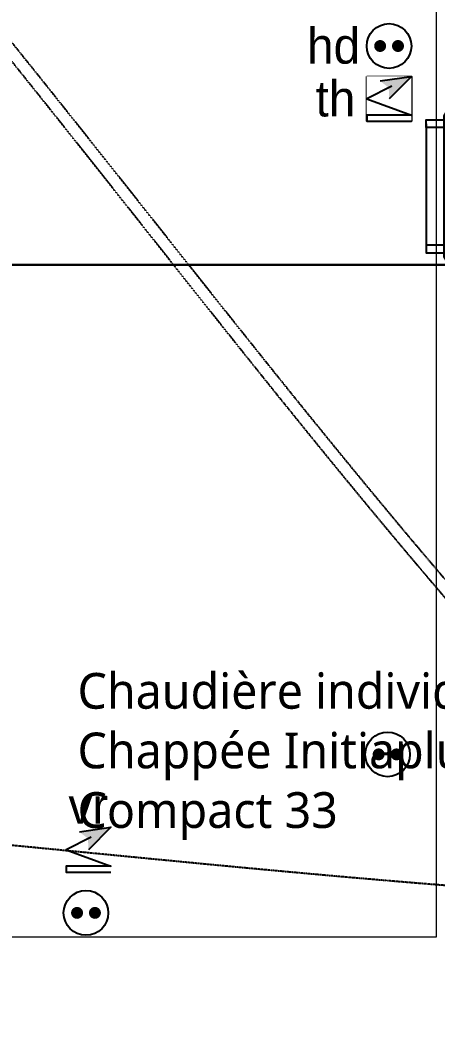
# Model space of a CAD drawing. Header units: millimetres. Extents: x 454430 to 532383, y -370512 to -310890.
# Drawn here: x 464171 to 465571, y -366003 to -362647 of the extents above; entities that cross this region are included whole.
import ezdxf

# ---------------------------------------------------------------- set-up
doc = ezdxf.new("R2010")
doc.units = ezdxf.units.MM
doc.set_wipeout_variables(frame=1)
doc.linetypes.add('prlm_ef', pattern=[0.165, 0.1, -0.065])
for name, color, linetype in [('_GAZELEC-EAU CHAUDE', 1, 'Continuous'), ('prlm-CHAUFF', 30, 'Continuous'), ('prlm-CHAUFF-CONV', 20, 'Continuous'), ('prlm-EAU-EF', 161, 'Continuous'), ('prlm-ELEC-CFA', 181, 'Continuous'), ('prlm-ELEC-CFO', 201, 'Continuous')]:
    doc.layers.add(name, color=color, linetype=linetype)
doc.layers.add('prlm-xpoly', color=7, linetype='Continuous', plot=False)
doc.layers.add('prlm-ZEROPLOT', color=254, linetype='Continuous', plot=False)
doc.styles.add('prlm-chauff', font='trebucbi.ttf', dxfattribs={"height": 18})
doc.styles.add('prlm-elec-cfa', font='comic.ttf', dxfattribs={"height": 12})
doc.styles.add('prlm-elec-cfo', font='comic.ttf', dxfattribs={"height": 12})

# ---------------------------------------------------------------- blocks, each defined once
blk = doc.blocks.new('xi.VR')
at = {"layer": 'prlm-ELEC-CFO', "lineweight": 5}
blk.add_hatch(color=0, dxfattribs=at).paths.add_polyline_path([(-3, 6), (-0.1, 3.7), (0, 0), (7.5, 7.5)])
at = {"layer": 'prlm-ELEC-CFO', "color": 0}
for points in [[(-3, 6), (7.5, 7.5), (0, 0)], [(0.95, 4.23), (-7.5, 0), (7.5, -5.5), (-7.5, -5.5), (-7.5, -7.5), (7.5, -7.5)]]:
    blk.add_lwpolyline(points, dxfattribs=at)
blk = doc.blocks.new('xi.PC')
at = {"color": 0, "lineweight": 5}
blk.add_wipeout([(-7.5, -7.5), (7.5, -7.5), (7.5, 7.5), (-7.5, 7.5)], dxfattribs=at).dxf.layer = 'prlm-ELEC-CFO'
at = {"layer": 'prlm-ELEC-CFO', "color": 0, "linetype": 'ByBlock', "lineweight": 5, "const_width": 2}
for points in [[(-4, 0, 1), (-2, 0, 1)], [(2, 0, 1), (4, 0, 1)]]:
    blk.add_lwpolyline(points, format="xyb", close=True, dxfattribs=at)
at = {"layer": 'prlm-ELEC-CFO', "color": 0, "linetype": 'ByBlock', "lineweight": -2}
blk.add_circle((0, 0), 7.5, dxfattribs=at)
blk = doc.blocks.new('xi.PCHD')
at = {"color": 0, "lineweight": 5}
blk.add_wipeout([(-7.5, -7.5), (7.5, -7.5), (7.5, 7.5), (-7.5, 7.5)], dxfattribs=at).dxf.layer = 'prlm-ELEC-CFO'
at = {"layer": 'prlm-ELEC-CFO', "color": 0, "linetype": 'ByBlock', "lineweight": 5, "const_width": 2}
for points in [[(-4, 0, 1), (-2, 0, 1)], [(2, 0, 1), (4, 0, 1)]]:
    blk.add_lwpolyline(points, format="xyb", close=True, dxfattribs=at)
at = {"layer": 'prlm-ELEC-CFO', "color": 0, "linetype": 'ByBlock', "lineweight": -2}
blk.add_circle((0, 0), 7.5, dxfattribs=at)
blk = doc.blocks.new('xi.th-ch')
at = {"layer": 'prlm-CHAUFF', "color": 0, "linetype": 'ByBlock', "lineweight": -2, "flags": 128}
blk.add_lwpolyline([(-7.5, 7.5), (7.5, 7.5), (7.5, -7.5), (-7.5, -7.5)], close=True, dxfattribs=at)
at = {"layer": 'prlm-CHAUFF', "color": 0}
blk.add_lwpolyline([(-7.5, -7.5), (7.5, 7.5)], dxfattribs=at)
blk = doc.blocks.new('xi.TH')
at = {"color": 0, "lineweight": 5}
blk.add_wipeout([(-7.5, -7.5), (7.5, -7.5), (7.5, 7.5), (-7.5, 7.5)], dxfattribs=at).dxf.layer = 'prlm-ELEC-CFA'
at = {"layer": 'prlm-ELEC-CFA', "lineweight": 5}
blk.add_hatch(color=0, dxfattribs=at).paths.add_polyline_path([(-3, 6), (-0.1, 3.7), (0, 0), (7.5, 7.5)])
at = {"layer": 'prlm-ELEC-CFA', "color": 0}
for points in [[(-3, 6), (7.5, 7.5), (0, 0)], [(0.95, 4.23), (-7.5, 0), (7.5, -5.5), (-7.5, -5.5), (-7.5, -7.5), (7.5, -7.5)]]:
    blk.add_lwpolyline(points, dxfattribs=at)
blk = doc.blocks.new('xi.tsl-050-050')
at = {"layer": 'prlm-CHAUFF-CONV', "linetype": 'ByBlock', "lineweight": -2}
h = blk.add_hatch(color=0, dxfattribs=at)
edge = h.paths.add_edge_path()
edge.add_arc((-23.5, 7.5), 1.5, 0, 360)
edge = h.paths.add_edge_path(flags=17)
edge.add_arc((-23.5, 7.5), 1, 0, 360)
edge = h.paths.add_edge_path()
edge.add_arc((23.5, 7.5), 1.5, 0, 360)
edge = h.paths.add_edge_path(flags=17)
edge.add_arc((23.5, 7.5), 1, 0, 360)
at = {"layer": 'prlm-CHAUFF-CONV', "color": 0, "linetype": 'ByBlock', "lineweight": -2, "flags": 128}
for points in [[(23.5, 9), (-23.5, 9)], [(23.5, 6), (-23.5, 6)]]:
    blk.add_lwpolyline(points, dxfattribs=at)
at = {"layer": 'prlm-CHAUFF-CONV', "color": 0, "linetype": 'ByBlock', "lineweight": -2}
for points in [[(-19.73, 0), (-22.27, 0), (-22.27, 6), (-19.73, 6)], [(19.73, 0), (22.27, 0), (22.27, 6), (19.73, 6)]]:
    blk.add_lwpolyline(points, close=True, dxfattribs=at)
for centre, radius in [((-23.5, 7.5), 1.5), ((-23.5, 7.5), 1), ((23.5, 7.5), 1.5), ((23.5, 7.5), 1)]:
    blk.add_circle(centre, radius, dxfattribs=at)
at = {"layer": 'prlm-ZEROPLOT', "linetype": 'ByBlock', "lineweight": -2, "flags": 128}
blk.add_lwpolyline([(-21, 0), (21, 0)], dxfattribs=at)

msp = doc.modelspace()

# ---------------------------------------------------------------- linework, layer by layer
at = {"layer": 'prlm-xpoly', "lineweight": 0}
msp.add_lwpolyline([(465569.2, -365723.2), (465569.2, -360858.6), (464286.3, -360858.6), (464285.9, -361528.6), (464056.3, -361523.2), (464056.3, -359318.3), (460981.6, -359318.3), (460981.6, -365723.2)], close=True, dxfattribs=at)

# ---------------------------------------------------------------- block references
at = {"layer": 'prlm-CHAUFF', "xscale": 10, "yscale": 10, "zscale": 10}
msp.add_blockref('xi.th-ch', (465409.9, -362911.5), dxfattribs=at)
at = {"layer": 'prlm-CHAUFF-CONV', "xscale": 10, "yscale": 10, "zscale": 10, "rotation": 269.9999999999997}
msp.add_blockref('xi.tsl-050-050', (465534.9, -363205.1), dxfattribs=at)

# ---------------------------------------------------------------- next in the draw order: block references
at = {"layer": 'prlm-ELEC-CFO', "xscale": 10, "yscale": 10, "zscale": 10}
for p in [(465404.9, -365111.3), (464392.3, -365643.2)]:
    msp.add_blockref('xi.PC', p, dxfattribs=at)

# ---------------------------------------------------------------- next in the draw order: texts
at = {"layer": 'prlm-ELEC-CFO', "lineweight": 20, "char_height": 120, "attachment_point": 5, "line_spacing_factor": 0.8, "style": 'prlm-elec-cfo', "bg_fill": 3, "box_fill_scale": 1.1, "bg_fill_color": 256, "bg_fill_transparency": 0}
for s, insert in [('hd', (465223.6, -362734.3)), ('vr', (464400.2, -365283.9))]:
    msp.add_mtext(s, dxfattribs=dict(at, insert=insert))

# ---------------------------------------------------------------- next in the draw order: linework, layer by layer
at = {"layer": 'prlm-EAU-EF', "linetype": 'prlm_ef'}
msp.add_spline([(467194.7, -365627.8), (466594.5, -365611.6), (461862.6, -365259.9), (460901.1, -365259.9)], degree=3, dxfattribs=at)
at = {"layer": 'prlm-ZEROPLOT'}
msp.add_lwpolyline([(460621.8, -363469), (469147, -363469), (469151.8, -365259.1), (476621.9, -365259.1), (476621.8, -367799.9), (469147, -367799.9), (469147, -366083.5), (460621.8, -366083.5)], close=True, dxfattribs=at)

# ---------------------------------------------------------------- next in the draw order: block references
at = {"layer": 'prlm-ELEC-CFO', "xscale": 10, "yscale": 10, "zscale": 10}
for name, p in [('xi.PCHD', (465409.9, -362734.3)), ('xi.VR', (464400.2, -365431.1))]:
    msp.add_blockref(name, p, dxfattribs=at)

# ---------------------------------------------------------------- next in the draw order: texts
at = {"layer": 'prlm-CHAUFF', "insert": (464363.7, -364838.1), "char_height": 120, "width": 1804.181, "attachment_point": 1, "style": 'prlm-chauff'}
msp.add_mtext('Chaudière individuelle Chappée Initiaplus Compact 33 ', dxfattribs=at)

# ---------------------------------------------------------------- next in the draw order: linework, layer by layer
at = {"layer": 'prlm-ELEC-CFO', "lineweight": 13}
msp.add_spline([(465394.8, -362599.8), (464122.5, -362599.8), (463183.3, -363136.6)], degree=3, dxfattribs=at)
at = {"layer": 'prlm-ZEROPLOT'}
msp.add_lwpolyline([(460621.8, -321130.8), (469528.3, -321130.8), (469528.3, -324327.2), (476621.9, -324326.1), (476621.9, -365259.1), (469151.8, -365259.1), (469147, -363469), (460621.8, -363469)], close=True, dxfattribs=at)

# ---------------------------------------------------------------- next in the draw order: block references
at = {"layer": 'prlm-ELEC-CFA', "xscale": 10, "yscale": 10, "zscale": 10}
msp.add_blockref('xi.TH', (465409.9, -362911.5), dxfattribs=at)

# ---------------------------------------------------------------- next in the draw order: texts
at = {"layer": 'prlm-CHAUFF', "lineweight": 20, "insert": (465229.9, -362911.5), "char_height": 120, "attachment_point": 5, "line_spacing_factor": 0.8, "style": 'prlm-elec-cfa', "bg_fill": 3, "box_fill_scale": 1.1, "bg_fill_color": 256, "bg_fill_transparency": 0}
msp.add_mtext('th', dxfattribs=at)

# ---------------------------------------------------------------- next in the draw order: texts
at = {"layer": 'prlm-ELEC-CFA', "lineweight": 20, "insert": (465229.9, -362911.5), "char_height": 120, "attachment_point": 5, "line_spacing_factor": 0.8, "style": 'prlm-elec-cfa', "bg_fill": 3, "box_fill_scale": 1.1, "bg_fill_color": 256, "bg_fill_transparency": 0}
msp.add_mtext('th', dxfattribs=at)

# ---------------------------------------------------------------- next in the draw order: linework, layer by layer
at = {"layer": '_GAZELEC-EAU CHAUDE', "linetype": 'prlm_ef'}
msp.add_open_spline([(467173.4, -365609), (467130.3, -365607.5), (467086.8, -365605.9), (466999.6, -365601), (466955.9, -365597.6), (466896.4, -365590.7), (466880.9, -365588.7), (466854.5, -365584.8), (466843.7, -365583.1), (466811.2, -365577.5), (466789.6, -365573.2), (466746.5, -365563.5), (466725.1, -365558), (466685.3, -365546.6), (466666.9, -365540.9), (466633.9, -365529.5), (466619.3, -365524.2), (466592.5, -365513.6), (466580.2, -365508.4), (466543.6, -365492.3), (466519.7, -365480.5), (466473.2, -365455.3), (466450.5, -365441.8), (466389.1, -365402.7), (466351.5, -365375.5), (466278.9, -365317.6), (466243.8, -365287), (466175.5, -365223.4), (466142.3, -365190.4), (466077.2, -365123.3), (466045.3, -365089.1), (466004.6, -365044.9), (465995.5, -365034.9), (465977.2, -365015), (465968.2, -365005), (465940.9, -364975.1), (465922.9, -364955.1), (465868.8, -364895.1), (465833.1, -364855.1), (465726.6, -364734.6), (465656.5, -364654), (465449, -364411.5), (465314, -364248.9), (464950, -363802.5), (464725.3, -363517.7), (464462.3, -363185.8), (464424.3, -363137.9), (464310.1, -362994.2), (464233.8, -362898.5), (464135.5, -362776.2), (464113.8, -362749.3), (464070.5, -362695.6), (464048.7, -362668.8), (463983.5, -362588.3), (463939.8, -362534.7), (463808.7, -362373.6), (463721.2, -362266.1), (463473.1, -361957.9), (463313.6, -361755.6), (463113, -361484.5), (463066.7, -361420.9), (462930, -361228.2), (462841.3, -361097.3), (462744.5, -360945.2), (462733.1, -360927.1), (462710.4, -360890.8), (462699.1, -360872.6), (462665.6, -360817.7), (462643.6, -360780.8), (462583.1, -360675.4), (462545.9, -360606.2), (462478.4, -360465), (462448, -360393), (462415.4, -360299.8), (462408.9, -360280), (462397.4, -360243.1), (462392.4, -360226.1), (462384.6, -360197.4), (462381.5, -360185.9), (462375.7, -360162.7), (462372.9, -360151.1), (462365, -360116.2), (462360.2, -360092.8), (462347, -360022.4), (462340, -359975.2), (462325.8, -359855), (462320.4, -359781.7), (462313.6, -359634.7), (462312.1, -359560.9), (462310.9, -359448.9), (462310.7, -359410.6), (462310.4, -359372.4)], degree=3, knots=[0, 0, 0, 0, 129.346042, 129.346042, 258.692084, 258.692084, 304.444518, 304.444518, 336.294292, 336.294292, 399.99384, 399.99384, 463.693388, 463.693388, 519.346718, 519.346718, 564.125017, 564.125017, 602.699836, 602.699836, 679.849474, 679.849474, 756.999112, 756.999112, 892.673533, 892.673533, 1028.347953, 1028.347953, 1164.022374, 1164.022374, 1299.696795, 1299.696795, 1339.14569, 1339.14569, 1378.594586, 1378.594586, 1457.492378, 1457.492378, 1615.287961, 1615.287961, 1930.879127, 1930.879127, 2562.06146, 2562.06146, 3658.420158, 3658.420158, 3843.63762, 3843.63762, 4214.072545, 4214.072545, 4318.452973, 4318.452973, 4422.833401, 4422.833401, 4631.594258, 4631.594258, 5049.11597, 5049.11597, 5820.80916, 5820.80916, 6054.966651, 6054.966651, 6523.281635, 6523.281635, 6586.241525, 6586.241525, 6649.201414, 6649.201414, 6775.121193, 6775.121193, 7005.538933, 7005.538933, 7235.956673, 7235.956673, 7297.824607, 7297.824607, 7350.351372, 7350.351372, 7385.753791, 7385.753791, 7421.15621, 7421.15621, 7491.961049, 7491.961049, 7633.570725, 7633.570725, 7850.525779, 7850.525779, 8067.480832, 8067.480832, 8180.172193, 8180.172193, 8180.172193, 8180.172193], dxfattribs=at)
at = {"layer": 'prlm-EAU-EF', "linetype": 'prlm_ef'}
msp.add_spline([(467174.9, -365569), (466837.7, -365541.5), (466583.4, -365466.2), (466019, -365001.4), (464134.3, -362711.1), (462772.1, -360913.9), (462424.9, -360193.4), (462350.4, -359372.2)], degree=3, dxfattribs=at)

doc.saveas('drawing.dxf')
